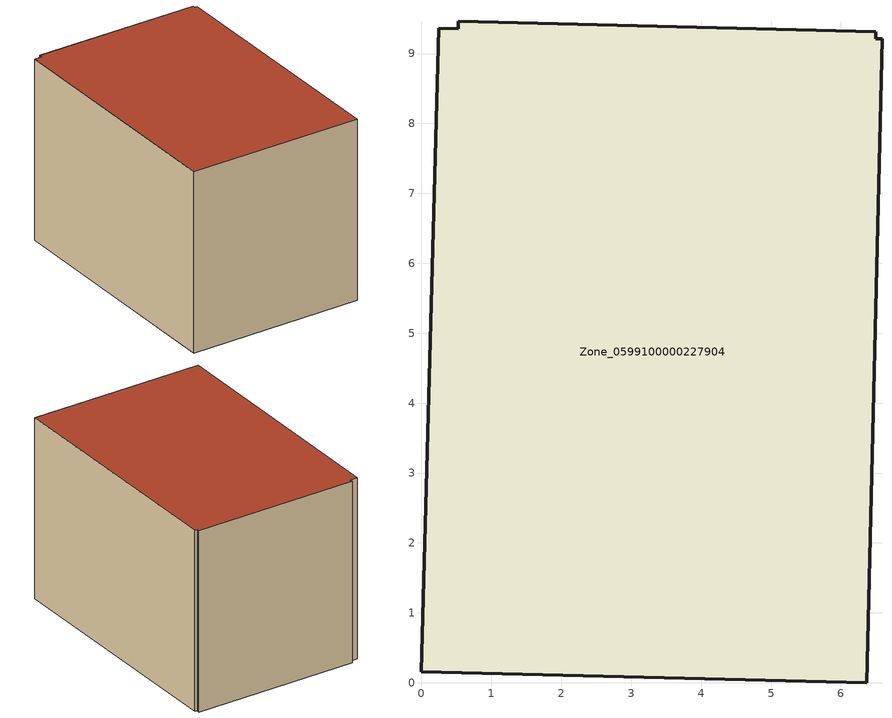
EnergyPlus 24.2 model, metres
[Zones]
Zone_0599100000227904
 floor ground (C_G): 0.53,9.46 6.5,9.31 6.5,9.21 6.59,9.21 6.37,0 0,0.16 0.25,9.36 0.53,9.36 z0
 wall outside (C_F): 6.37,0 6.59,9.21 6.5,9.21 6.5,9.31 0.53,9.46 0.53,9.36 0.25,9.36 0,0.16 6.37,0 z0:6.66
 roof outside (C_R): 6.5,9.31 0.53,9.46 0.53,9.36 0.25,9.36 0,0.16 6.37,0 6.59,9.21 6.5,9.21 z6.66
[BUILDING]
Pand.0599100000227904: North Axis=0; Terrain=City; Loads Convergence Tolerance Value=0.04; Temperature Convergence Tolerance Value=0.4; Solar Distribution=FullExterior; Maximum Number of Warmup Days=25; Minimum Number of Warmup Days=1
[Site:Location]
Rotterdam.The.Hague.AP_ZH_NLD Design_Conditions: Latitude=51.96; Longitude=4.45; Time Zone=1; Elevation=-4.5
[SITE:GROUNDTEMPERATURE:BUILDINGSURFACE]
18, 18, 18, 18, 18, 18, 18, 18, 18, 18, 18, 18
[MATERIAL] Thermal Absorptance=0.9; Solar Absorptance=0.7; Visible Absorptance=0.7
Name | Roughness | Thickness | Conductivity | Density | Specific Heat
G.TC.1946-1964 | MediumSmooth | 0.15 | 1 | 540 | 1210
F.TC.1946-1964 | Rough | 0.3 | 0.857143 | 1920 | 840
R.TC.1946-1964 | MediumRough | 0.2 | 0.235294 | 1500 | 1000
[CONSTRUCTION]
C_G: G.TC.1946-1964
C_F: F.TC.1946-1964
C_R: R.TC.1946-1964
[ZONE]
Zone_0599100000227904: Type=1; Multiplier=1; Ceiling Height=Autocalculate; Volume=Autocalculate; Floor Area=autocalculate; Part of Total Floor Area=Yes
[ZONEINFILTRATION:DESIGNFLOWRATE]
Infil_Zone_0599100000227904: Zone or ZoneList or Space or SpaceList=Zone_0599100000227904; Schedule=AlwaysOn; Design Flow Rate Calculation Method=Flow/Area; Flow Rate per Floor Area=0.003; Constant Term Coefficient=1; Temperature Term Coefficient=0; Velocity Term Coefficient=0; Velocity Squared Term Coefficient=0
[HVACTEMPLATE:ZONE:IDEALLOADSAIRSYSTEM]
Zone_0599100000227904: Maximum Heating Supply Air Temperature=50; Minimum Cooling Supply Air Temperature=13; Maximum Heating Supply Air Humidity Ratio=0.0156; Minimum Cooling Supply Air Humidity Ratio=0.0077; Heating Limit=NoLimit; Cooling Limit=NoLimit; Dehumidification Control Type=ConstantSensibleHeatRatio; Cooling Sensible Heat Ratio=0.7; Dehumidification Setpoint=60; Humidification Control Type=None; Humidification Setpoint=30; Outdoor Air Method=None; Outdoor Air Flow Rate per Person=0.00944; Outdoor Air Flow Rate per Zone Floor Area=0; Outdoor Air Flow Rate per Zone=0; Demand Controlled Ventilation Type=None; Outdoor Air Economizer Type=NoEconomizer; Heat Recovery Type=None; Sensible Heat Recovery Effectiveness=0.7; Latent Heat Recovery Effectiveness=0.65
[ZONECONTROL:THERMOSTAT]
ThermostatControl_Zone_0599100000227904: Zone or ZoneList=Zone_0599100000227904; Control Type Schedule=DualSetpointControlType; Control 1=Thermostat_Zone_0599100000227904; Temperature Difference Between Cutout And Setpoint=0
[THERMOSTATSETPOINT:DUALSETPOINT]
Thermostat_Zone_0599100000227904: Heating Setpoint Temperature Schedule=HeatingSetpoint_Zone_0599100000227904; Cooling Setpoint Temperature Schedule=CoolingSetpoint_Zone_0599100000227904
[SCHEDULE:COMPACT]
HeatingSetpoint_Zone_0599100000227904: Through: 12/31, For: AllDays, Until: 24:00, 21
CoolingSetpoint_Zone_0599100000227904: Through: 12/31, For: AllDays, Until: 24:00, 24
DualSetpointControlType: Through: 12/31, For: AllDays, Until: 24:00, 4
AlwaysOn: Through: 12/31, For: AllDays, Until: 24:00, 1
